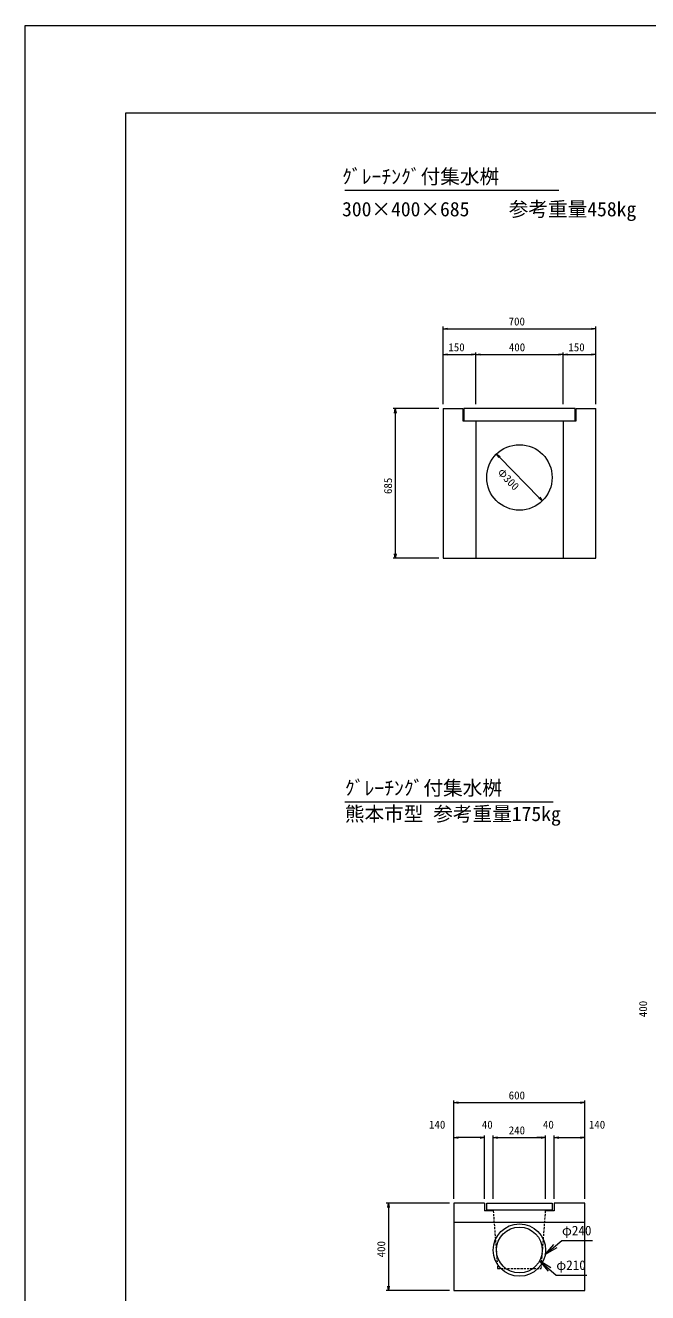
# Model space of a CAD drawing. Units: millimetres on the paper. Extents: x 40 to 461, y 148 to 446.
# Drawn here: x 40.2 to 111.5, y 300.4 to 445.5 of the extents above; entities that cross this region are included whole.
import ezdxf
from ezdxf.enums import TextEntityAlignment as Align

# ---------------------------------------------------------------- set-up
doc = ezdxf.new("R2010")
doc.units = ezdxf.units.MM
doc.linetypes.add('USER1', pattern=[0.375, 0.25, -0.125])
for name, color, linetype, lineweight in [('D-STR-DIM（寸法）', 7, 'Continuous', 18), ('D-STR-HTXT（旗揚げ）', 7, 'Continuous', 18), ('D-STR（構造物外形線）', 1, 'Continuous', 18), ('D-TTL(外枠）', 2, 'Continuous', 18), ('DEFPOINTS_2', 8, 'Continuous', 18)]:
    doc.layers.add(name, color=color, linetype=linetype, lineweight=lineweight)
doc.layers.add('D-STR-TXT（文字）', color=7, linetype='Continuous')
doc.layers.add('D-TTL-TXT（文字）', color=7, linetype='Continuous')
doc.styles.add('ＭＳ ゴシック', font='')
doc.styles.get('ＭＳ ゴシック').set_extended_font_data('MS Gothic')

msp = doc.modelspace()

# ---------------------------------------------------------------- linework, layer by layer
at = {"layer": 'D-STR-DIM（寸法）'}
for p, q in [((88.075, 402.118), (88.075, 411.018)), ((88.075, 410.768), (88.575, 410.851)), ((88.575, 410.685), (88.075, 410.768)), ((88.075, 410.768), (88.575, 410.768)), ((88.575, 410.768), (105.075, 410.768)), ((105.075, 410.851), (105.575, 410.768)), ((105.575, 410.768), (105.075, 410.685)), ((105.575, 410.768), (105.075, 410.768)), ((105.575, 402.118), (105.575, 411.018)), ((88.075, 402.118), (88.075, 408.063)), ((88.075, 407.813), (88.575, 407.896)), ((88.575, 407.729), (88.075, 407.813)), ((88.075, 407.813), (88.575, 407.813)), ((88.575, 407.813), (91.325, 407.813)), ((91.325, 407.896), (91.825, 407.813)), ((91.825, 407.813), (91.325, 407.729)), ((91.825, 407.813), (91.325, 407.813)), ((91.825, 402.118), (91.825, 408.063)), ((91.825, 402.118), (91.825, 408.063)), ((91.825, 407.813), (92.325, 407.896)), ((92.325, 407.729), (91.825, 407.813)), ((91.825, 407.813), (92.325, 407.813)), ((92.325, 407.813), (101.325, 407.813)), ((101.325, 407.896), (101.825, 407.813)), ((101.825, 407.813), (101.325, 407.729)), ((101.825, 407.813), (101.325, 407.813)), ((101.825, 402.118), (101.825, 408.063)), ((101.825, 402.118), (101.825, 408.063)), ((101.825, 407.813), (102.325, 407.896)), ((102.325, 407.729), (101.825, 407.813)), ((101.825, 407.813), (102.325, 407.813)), ((102.325, 407.813), (105.075, 407.813)), ((105.075, 407.896), (105.575, 407.813)), ((105.575, 407.813), (105.075, 407.729)), ((105.575, 407.813), (105.075, 407.813)), ((105.575, 402.118), (105.575, 408.063)), ((87.575, 401.618), (82.352, 401.618)), ((82.519, 401.118), (82.602, 401.618)), ((82.602, 401.618), (82.686, 401.118)), ((82.602, 401.618), (82.602, 401.118)), ((82.602, 401.118), (82.602, 384.993)), ((94.493, 396.009), (94.203, 396.425)), ((94.203, 396.425), (94.613, 396.125)), ((94.203, 396.425), (94.553, 396.067)), ((99.097, 391.419), (94.553, 396.067)), ((99.446, 391.062), (99.037, 391.361)), ((99.446, 391.062), (99.097, 391.419)), ((99.156, 391.477), (99.446, 391.062)), ((87.575, 384.493), (82.352, 384.493)), ((82.602, 384.493), (82.519, 384.993)), ((82.686, 384.993), (82.602, 384.493)), ((82.602, 384.493), (82.602, 384.993)), ((89.325, 311.167), (89.325, 322.417)), ((89.325, 322.167), (89.825, 322.25)), ((89.825, 322.083), (89.325, 322.167)), ((89.325, 322.167), (89.825, 322.167)), ((89.825, 322.167), (103.825, 322.167)), ((103.825, 322.25), (104.325, 322.167)), ((104.325, 322.167), (103.825, 322.083)), ((104.325, 322.167), (103.825, 322.167)), ((104.325, 311.167), (104.325, 322.417)), ((89.325, 311.167), (89.325, 318.417)), ((89.325, 318.167), (89.825, 318.25)), ((89.825, 318.083), (89.325, 318.167)), ((89.325, 318.167), (89.825, 318.167)), ((92.325, 318.167), (89.825, 318.167)), ((92.325, 318.167), (91.825, 318.167)), ((92.325, 318.25), (92.825, 318.167)), ((92.325, 318.25), (92.825, 318.167)), ((92.825, 318.167), (92.325, 318.083)), ((92.825, 318.167), (92.325, 318.167)), ((92.825, 318.167), (92.325, 318.083)), ((92.825, 318.167), (92.325, 318.167)), ((92.825, 311.167), (92.825, 318.417)), ((92.825, 311.167), (92.825, 318.417)), ((93.825, 311.167), (93.825, 318.417)), ((93.825, 311.167), (93.825, 318.417)), ((93.825, 318.167), (94.325, 318.25)), ((93.825, 318.167), (94.325, 318.25)), ((94.325, 318.083), (93.825, 318.167)), ((93.825, 318.167), (94.325, 318.167)), ((94.325, 318.083), (93.825, 318.167)), ((93.825, 318.167), (94.325, 318.167)), ((94.325, 318.167), (94.825, 318.167)), ((94.325, 318.167), (99.325, 318.167)), ((99.325, 318.167), (98.825, 318.167)), ((99.325, 318.25), (99.825, 318.167)), ((99.325, 318.25), (99.825, 318.167)), ((99.825, 318.167), (99.325, 318.083)), ((99.825, 318.167), (99.325, 318.167)), ((99.825, 318.167), (99.325, 318.083)), ((99.825, 318.167), (99.325, 318.167)), ((99.825, 311.167), (99.825, 318.417)), ((99.825, 311.167), (99.825, 318.417)), ((100.825, 311.167), (100.825, 318.417)), ((100.825, 311.167), (100.825, 318.417)), ((100.825, 318.167), (101.325, 318.25)), ((100.825, 318.167), (101.325, 318.25)), ((101.325, 318.083), (100.825, 318.167)), ((100.825, 318.167), (101.325, 318.167)), ((101.325, 318.083), (100.825, 318.167)), ((100.825, 318.167), (101.325, 318.167)), ((101.325, 318.167), (103.825, 318.167)), ((101.325, 318.167), (101.825, 318.167)), ((103.825, 318.25), (104.325, 318.167)), ((104.325, 318.167), (103.825, 318.083)), ((104.325, 318.167), (103.825, 318.167)), ((104.325, 311.167), (104.325, 318.417)), ((88.825, 310.667), (81.575, 310.667)), ((81.742, 310.167), (81.825, 310.667)), ((81.825, 310.667), (81.908, 310.167)), ((81.825, 310.667), (81.825, 310.167)), ((81.825, 310.167), (81.825, 301.167)), ((88.825, 300.667), (81.575, 300.667)), ((81.825, 300.667), (81.742, 301.167)), ((81.908, 301.167), (81.825, 300.667)), ((81.825, 300.667), (81.825, 301.167))]:
    msp.add_line(p, q, dxfattribs=at)
at = {"layer": 'D-STR-HTXT（旗揚げ）'}
for p, q in [((99.783, 304.792), (101.698, 306.399)), ((101.698, 306.399), (105.198, 306.399)), ((99.783, 304.792), (100.771, 305.947)), ((101.093, 305.564), (99.783, 304.792)), ((100.443, 303.269), (99.133, 304.042)), ((99.133, 304.042), (100.122, 302.886)), ((99.133, 304.042), (101.048, 302.435)), ((101.048, 302.435), (104.548, 302.435))]:
    msp.add_line(p, q, dxfattribs=at)
at = {"layer": 'D-STR（構造物外形線）'}
for p, q in [((88.075, 401.618), (88.075, 384.493)), ((88.075, 401.618), (90.325, 401.618)), ((90.325, 401.618), (90.325, 400.243)), ((90.45, 401.618), (90.45, 400.243)), ((103.2, 401.618), (90.45, 401.618)), ((103.2, 400.243), (103.2, 401.618)), ((103.325, 400.243), (103.325, 401.618)), ((103.325, 401.618), (105.575, 401.618)), ((105.575, 384.493), (105.575, 401.618)), ((90.325, 400.243), (103.325, 400.243)), ((91.825, 400.243), (91.825, 384.493)), ((101.825, 400.243), (101.825, 384.493)), ((88.075, 384.493), (105.575, 384.493)), ((89.325, 310.667), (89.325, 300.667)), ((92.825, 310.667), (89.325, 310.667)), ((92.825, 310.667), (92.825, 309.792)), ((93.075, 309.867), (93.075, 310.667)), ((93.075, 310.667), (100.575, 310.667)), ((100.575, 310.667), (100.575, 309.867)), ((104.325, 310.667), (100.825, 310.667)), ((100.825, 310.667), (100.825, 309.792)), ((104.325, 300.667), (104.325, 310.667)), ((93.825, 309.792), (92.825, 309.792)), ((100.575, 309.867), (93.075, 309.867)), ((100.825, 309.792), (99.825, 309.792)), ((104.325, 308.467), (89.325, 308.467)), ((89.325, 300.667), (104.325, 300.667))]:
    msp.add_line(p, q, dxfattribs=at)
at = {"layer": 'D-STR（構造物外形線）', "linetype": 'USER1'}
for p, q in [((93.825, 309.792), (94.325, 303.167)), ((99.325, 303.167), (99.825, 309.792)), ((94.325, 303.167), (99.325, 303.167))]:
    msp.add_line(p, q, dxfattribs=at)
at = {"layer": 'D-STR（構造物外形線）'}
for centre, radius in [((96.825, 393.743), 3.75), ((96.825, 305.292), 3), ((96.825, 305.292), 2.625)]:
    msp.add_circle(centre, radius, dxfattribs=at)
at = {"layer": 'D-TTL(外枠）'}
for p, q in [((51.713, 435.5), (449.213, 435.5)), ((51.713, 158.5), (51.713, 435.5))]:
    msp.add_line(p, q, dxfattribs=at)
at = {"layer": 'D-TTL(外枠）', "color": 7}
for p, q in [((76.825, 426.618), (101.325, 426.618)), ((76.825, 356.618), (100.704, 356.618))]:
    msp.add_line(p, q, dxfattribs=at)
at = {"layer": 'DEFPOINTS_2'}
for p, q in [((40.213, 445.5), (460.713, 445.5)), ((40.213, 148.5), (40.213, 445.5))]:
    msp.add_line(p, q, dxfattribs=at)

# ---------------------------------------------------------------- texts
at = {"layer": 'D-STR-DIM（寸法）', "style": 'ＭＳ ゴシック'}
for s, p in [('700', (95.588, 410.868)), ('150', (88.684, 407.913)), ('400', (95.613, 407.913)), ('150', (102.434, 407.913)), ('600', (95.594, 322.267)), ('140', (86.468, 318.917)), ('40', (92.519, 318.917)), ('240', (95.6, 318.267)), ('40', (99.519, 318.917)), ('140', (104.783, 318.917))]:
    msp.add_text(s, height=0.9164, dxfattribs=at).set_placement(p, align=Align.BOTTOM_LEFT)
for s, rotation, p in [('Φ300', 314.351, (94.03, 394.032)), ('685', 90, (82.502, 391.841)), ('400', 90, (111.725, 331.955)), ('400', 90, (81.725, 304.455))]:
    msp.add_text(s, height=0.9164, rotation=rotation, dxfattribs=at).set_placement(p, align=Align.BOTTOM_LEFT)
at = {"layer": 'D-STR-TXT（文字）', "style": 'ＭＳ ゴシック'}
for s, p in [('φ240', (101.698, 306.649)), ('φ210', (101.048, 302.685))]:
    msp.add_text(s, height=1.1, dxfattribs=at).set_placement(p, align=Align.BOTTOM_LEFT)
at = {"layer": 'D-TTL-TXT（文字）', "style": 'ＭＳ ゴシック'}
for s, p in [('ｸﾞﾚｰﾁﾝｸﾞ付集水桝', (76.503, 426.868)), ('300×400×685\u3000\u3000参考重量458kg', (76.503, 423.14)), ('ｸﾞﾚｰﾁﾝｸﾞ付集水桝', (76.825, 356.868)), ('熊本市型 参考重量175kg', (76.825, 353.909))]:
    msp.add_text(s, height=1.65, dxfattribs=at).set_placement(p, align=Align.BOTTOM_LEFT)

doc.saveas('drawing.dxf')
